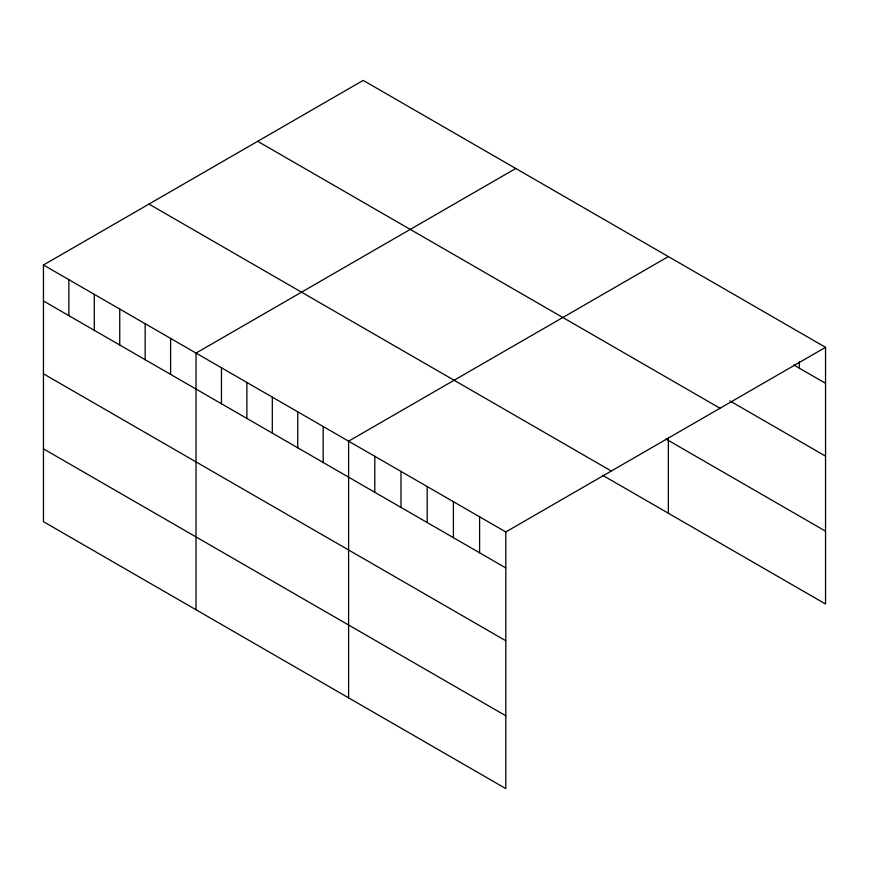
<?xml version="1.0" encoding="UTF-8"?>
<svg xmlns="http://www.w3.org/2000/svg" width="869" height="869" viewBox="0 0 869 869"><rect width="100%" height="100%" fill="white"/><g stroke="black" fill="none" stroke-linecap="round" stroke-linejoin="round"><path stroke-width="1.3" d="M43.45 265.002L505.801 531.937L505.801 788.607L43.45 521.672L43.45 265.002L363.199 80.393L825.55 347.328L825.55 603.998L602.467 475.202M515.773 168.488L196.025 353.086L196.025 609.756M668.348 256.572L348.599 441.18L348.599 697.85M505.801 531.937L825.55 347.328M793.658 364.904L825.55 383.316M729.862 400.902L825.55 456.138M257.68 141.31L720.032 408.256M666.034 439.084L825.55 531.176M148.968 204.085L611.32 471.02M43.45 300.978L505.801 567.924M43.45 373.811L505.801 640.746M43.45 448.838L505.801 715.774M799.35 361.526L799.35 368.184M668.348 437.78L668.348 513.242M479.601 516.816L479.601 552.793M453.401 501.685L453.401 537.672M427.2 486.553L427.2 522.541M401 471.432L401 507.409M374.8 456.301L374.8 492.288M323.17 426.494L323.17 462.482M297.741 411.819L297.741 447.796M272.312 397.133L272.312 433.12M246.883 382.458L246.883 418.434M221.454 367.772L221.454 403.748M170.596 338.41L170.596 374.387M145.166 323.724L145.166 359.712M119.737 309.049L119.737 345.026M94.308 294.363L94.308 330.35M68.879 279.677L68.879 315.664"/></g></svg>
